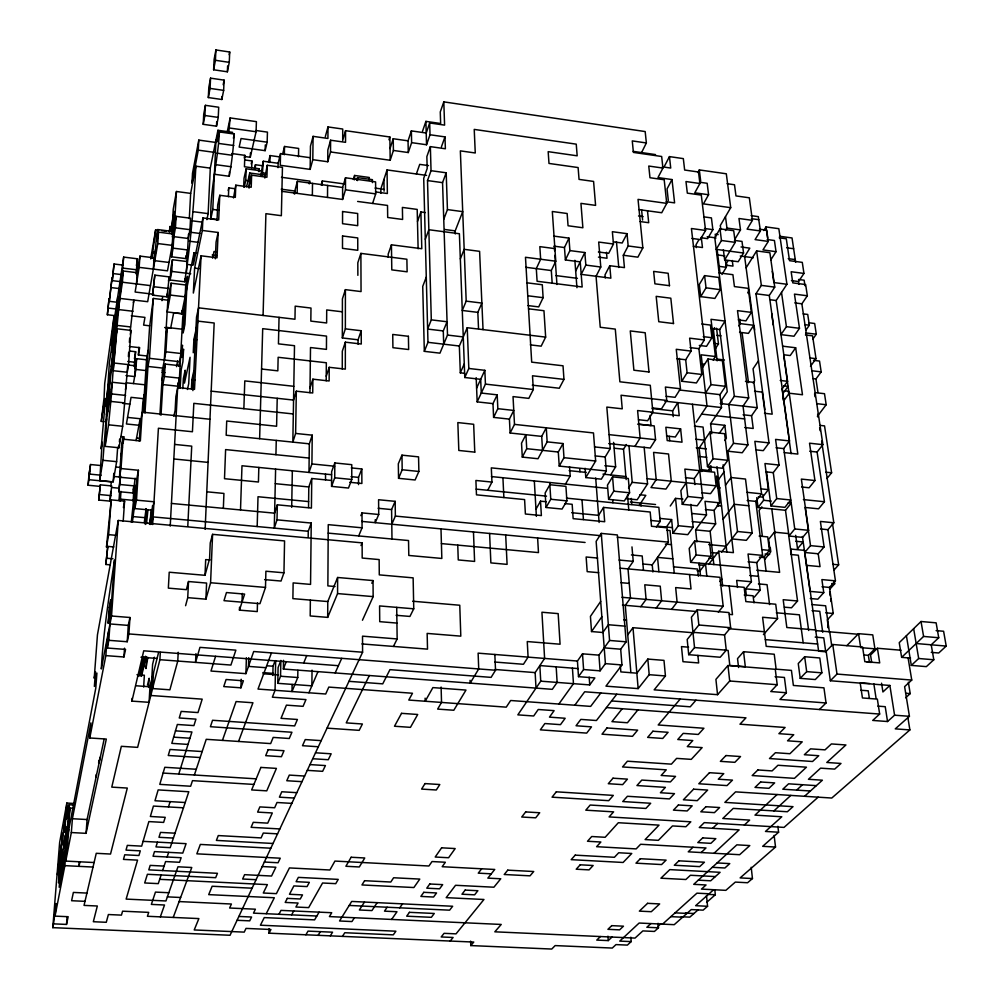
<?xml version="1.0" encoding="UTF-8"?>
<svg xmlns="http://www.w3.org/2000/svg" width="999" height="999" viewBox="0 0 999 999"><rect width="100%" height="100%" fill="white"/><g stroke="black" fill="none" stroke-linecap="round" stroke-linejoin="round"><path stroke-width="1.5" d="M361.213 330.731L358.067 339.797L342.332 337.962L345.367 328.871L361.213 330.731L361.276 344.018L345.354 342.17L345.329 369.118L329.208 367.307L326.248 376.248M345.367 328.871L345.404 289.648L361.051 291.571L360.889 253.384L406.88 259.24L407.13 271.815L391.795 269.88L391.433 244.817L421.79 248.726L420.891 211.975L425.362 212.575M281.905 191.333L342.595 199.45L345.492 189.81L345.504 177.785L375.587 181.893L375.699 193.881L372.602 203.459M327.759 161.751L330.532 151.96L390.197 160.265L389.86 136.988L345.554 130.682L345.542 142.32L330.594 140.222L327.834 150.05L327.759 161.751L312.799 159.69L310.152 169.38L280.269 165.297L280.544 153.596L310.314 157.717M342.27 369.056L342.307 351.211L345.354 342.17M342.332 337.962L342.407 298.901L345.404 289.648M342.595 199.45L342.62 187.475L345.504 177.785M331.568 486.388L334.74 477.784L334.802 462.949L351.76 464.672L351.773 479.483L348.476 488.049L331.568 486.388L331.643 471.628L334.802 462.949M310.364 600.099L310.19 615.946L327.684 617.382L337.575 593.581L337.637 577.484L373.027 580.569L373.151 596.615L362.45 620.242M327.684 617.382L327.784 601.56L337.637 577.484M329.208 367.307L329.133 380.981L312.874 379.17L310.002 388.087M330.532 151.96L330.594 140.222M325.512 479.895L325.549 474.1M326.211 380.794L326.336 362.762L278.147 357.292L277.834 370.841L261.576 369.031M327.51 197.427L327.585 185.439M345.554 130.682L342.707 140.534L342.719 129.033L327.997 126.935L327.922 138.449L313.087 136.364L310.464 146.129L310.152 169.38M322.277 185.352L322.315 180.956L344.368 183.941M275.612 469.118L274.275 528.121L277.01 519.842L311.238 523.051L310.552 584.403L293.144 582.904L292.882 598.626L327.784 601.56M331.556 480.469L311.75 478.509L311.413 508.066L277.335 504.82L274.613 513.174L171.453 503.434M312.237 435.164L309.328 443.831L308.978 472.452L311.913 463.936L312.237 435.164L295.617 433.441L292.832 442.12L294.505 345.704L278.446 343.856L279.046 317.345M312.874 379.17L312.712 392.982L296.328 391.183L293.556 400.075L211.189 391.146M312.038 670.167L311.875 685.838L277.772 683.328L278.097 667.594L280.869 660.414L280.544 676.236L277.772 683.328M308.179 537.287L308.254 531.268L311.238 523.051M308.541 507.504L308.803 486.95L311.75 478.509M309.952 392.669L310.502 347.552L326.436 349.375L326.523 336.114L262.7 328.671L259.628 438.698M312.362 195.404L312.512 183.404M312.799 159.69L313.087 136.364M292.12 684.452L292.008 691.545L297.764 677.509L297.864 670.341M291.696 507.367L292.332 470.791M297.165 193.381L297.365 181.356L342.62 187.475M298.501 156.718L298.639 148.439L284.528 146.478L282.555 154.37M295.617 433.441L296.328 391.183M264.61 579.632L281.031 581.043L283.953 572.802L284.565 540.921L212.587 534.353L210.252 542.907L209.578 558.791L205.007 575.312L169.218 572.227L168.356 588.136L186.376 589.66L188.511 581.53L206.593 583.066L205.906 599.175L187.737 597.652L185.589 605.694M556.181 666.845L557.13 682.417L552.297 689.335L283.366 669.03L283.529 660.351M294.755 193.993L294.805 191.009L281.231 189.186M275.674 660.726L275.05 690.309L272.365 697.19L305.956 699.6L303.072 706.33L286.426 705.144L281.019 718.343L297.415 719.48L294.655 725.911L212.55 720.279L210.414 726.71L291.933 732.255L289.248 738.498L273.189 737.412L270.654 743.593L206.231 739.31L194.368 774.999M275.936 454.695L276.261 440.409M277.223 398.301L276.586 426.248L226.711 421.016L226.174 435.239L309.328 443.831M272.839 675.474L273.039 666.233L275.175 660.589M284.34 154.758L284.528 146.478M277.01 519.842L277.335 504.82M630.844 937.187L631.181 941.607L627.372 945.104L615.983 944.604L612.275 948.063L555.144 945.591L551.748 949.05L470.766 945.578L473.763 942.069L268.993 933.191L269.093 928.633M278.034 167.645L278.147 163.274L280.544 153.596M257.492 602.909L257.255 611.588L239.448 610.127L244.618 594.093L226.461 592.557L224.001 600.674L259.952 603.671L265.497 587.424L265.896 571.228L283.953 572.802M257.18 526.535L258.017 496.728L308.616 501.585M258.828 467.445L258.429 482.017L224.5 478.696L225.612 449.587L309.153 458.066M263.074 315.459L265.909 213.686L281.356 215.697L282.442 167.37L267.257 165.297L264.822 178.022M267.257 165.297L266.933 177.248L251.623 175.175L248.726 187.662M269.88 162.537L270.067 155.569L280.02 156.943M248.714 657.679L248.464 666.395L265.946 667.707M262.287 175.624L263.274 161.239L278.147 163.274M265.147 150.662L267.158 142.183L241.034 138.536L239.173 147.078L265.147 150.662L265.309 144.93M267.158 142.183L267.445 132.118L255.894 130.494M240.921 687.824L243.394 680.794L226.099 679.507L223.751 686.575L240.921 687.824L241.196 679.258M259.016 171.616L259.103 168.744L244.443 166.746L244.842 155.332L231.643 153.521M215.584 656.306L210.976 671.041L245.916 673.651L246.391 657.779M260.864 175.162L263.274 161.239M239.448 610.127L239.548 607.23M244.505 156.493L250.262 157.28L256.081 131.743L256.406 121.641L230.145 117.932L227.148 132.343M255.307 168.981L255.444 164.76L262.6 165.734M242.02 602.172L242.295 593.418M249.263 187.924L249.762 173.002L264.91 175.05M250.262 157.28L250.399 152.997M251.698 167.807L251.923 160.939L244.88 159.977M240.509 509.952L241.983 465.759L331.556 474.7M243.868 408.691L244.792 380.906L293.793 386.301M251.623 175.175L251.224 187.238L235.789 185.177L233.516 197.939M243.719 186.963L244.031 178.259L246.179 168.794L261.001 170.804M244.231 187.175L245.766 180.432L246.179 168.794M214.41 174.276L229.246 176.274C231.805 162.3 233.354 148.202 234.303 134.028L219.393 131.943L217.42 141.683L217.932 130.282L232.68 132.355M223.351 508.329L223.926 493.444L206.781 491.795M235.789 185.177L235.327 197.352L219.78 195.292L217.707 205.007L217.033 220.342M228.821 132.38L230.145 117.932M228.409 196.678L228.771 187.887L234.703 188.686M229.246 176.274L229.42 171.953M227.372 71.803L229.27 62.35L229.708 52.01L215.909 49.95L214.111 59.465L213.611 69.78L227.372 71.803L227.622 65.922M205.906 599.175L210.589 582.742L212.587 534.353M221.828 99.488L223.651 90.372L224.113 80.132L210.564 78.147L208.816 87.325L208.316 97.552L221.828 99.488L221.965 96.578M215.322 258.828L216.071 242.058L218.144 232.48L202.335 230.457L202.947 217.944L218.694 219.98L219.78 195.292M205.132 529.345L214.173 323.014L197.877 321.116L193.906 339.46L193.244 352.747L195.217 343.706M218.144 232.48L217.033 257.792L201.086 255.806L193.344 293.057L194.618 268.107L202.335 230.457M205.007 575.312L205.682 559.602L210.102 559.989M216.496 126.186L218.244 117.395L218.706 107.243L205.407 105.332L203.721 114.186L203.209 124.326L216.496 126.186L216.696 121.853M216.808 219.505L210.839 218.731L212.787 209.453L215.984 139.935M210.839 218.731C209.94 189.335 217.994 161.051 219.393 131.943M195.941 653.646L195.554 662.399L199.962 647.364L235.864 650.149L230.906 665.059L159.902 659.702L137.625 747.364L121.341 746.315L111.776 787.125L127.298 788.061L110.527 854.045L96.254 853.308L84.041 905.394L97.328 906.006L93.332 921.727L106.269 922.289L108.391 914.535L121.441 915.121L122.59 911.188L148.714 912.374L147.415 916.283L198.876 918.581L194.218 929.957L244.218 932.117L246.029 928.408L270.941 929.495L268.993 933.191M206.893 219.643L208.142 213.636L210.302 168.132L217.932 130.282M213.611 69.78L215.422 60.29L215.909 49.95M192.882 390.597L196.528 317.12L198.526 307.829L294.967 319.23L295.192 306.156L310.989 308.054L310.826 321.104L326.623 322.977L326.71 309.94L342.382 311.813M187.787 526.236L191.721 446.153L174.675 444.418M201.086 255.806L194.518 389.335L177.785 387.525L175.886 396.491L175.112 410.464L173.863 416.308M208.316 97.552L210.065 88.412L210.564 78.147M187.737 597.652L188.511 581.53M203.209 124.326L204.895 115.509L205.407 105.332M178.209 652.285L177.772 661.051L169.892 689.809L152.572 688.561L153.471 672.827M191.433 388.773L191.883 379.682L193.868 370.754M182.817 388.611L183.341 378.621L185.152 370.192L184.478 383.092L190.06 357.292L188.699 383.753L187.437 389.498M187 261.538L172.44 259.74L170.829 268.369L170.142 280.007L184.665 281.768C190.734 243.531 193.831 204.92 195.866 166.184L210.302 168.132M198.801 140.097L192.507 173.277L191.97 183.204L198.277 150.15L198.801 140.097L216.134 142.495M197.053 253.122L194.018 252.735L193.381 264.91L202.947 217.944M170.217 526.148L177.897 383.117M178.821 366.221L182.492 345.179L181.83 357.517L183.579 349.163L182.917 361.65L181.169 369.942L180.182 388.087M185.739 284.977L183.154 332.954L184.902 324.5L187.475 276.348L185.739 284.977L171.066 283.204L170.367 295.067L167.158 311.95L181.693 313.661L181.855 310.714M178.908 387.837L182.742 317.195L184.453 308.766M184.665 281.768L184.815 278.858M170.529 231.643L174.188 211.488L171.516 256.818L185.914 258.604L186.076 255.744M186.363 273.214L188.474 234.203M189.31 218.581L190.659 193.381L195.866 166.184M173.801 236.651L188.237 238.474L189.96 229.67L190.572 218.232L176.099 216.371L172.328 236.863M159.902 659.702L160.302 652.384M158.554 652.559L149.975 686.775L149.076 702.322L131.93 701.123L132.118 698.289M143.644 687.025L144.356 675.237L136.975 674.687M145.23 660.626L145.479 656.281M159.927 414.685L162.712 368.082L147.977 366.458L144.967 413.111M166.97 296.853L169.231 276.885L154.82 275.137L152.585 295.142L166.97 296.853L167.145 293.956M146.653 656.818L145.954 668.581L147.852 657.379M161.014 415.197L162.837 384.59L164.448 376.486L165.172 364.086L180.107 365.746M164.298 359.99L167.857 300.175L171.066 283.204M171.778 234.191L173.264 209.128L176.448 191.508L190.659 193.381M162.3 370.904L165.896 351.798L167.333 327.485L182.093 329.195M170.142 280.007L171.753 271.428L172.44 259.74M171.516 256.818L173.127 248.152L176.448 191.508M148.626 687.449L149.163 678.246L147.477 685.052M153.346 269.106L154.083 257.829L139.947 256.094L139.161 267.37L167.482 270.829L175.437 227.822L176.099 216.371M139.71 675.274L139.885 672.439M140.797 675.986L141.408 665.996M150.1 524.512L150.999 509.627M142.083 673.813L143.119 656.63M151.398 523.751L152.485 505.744M143.644 667.257L144.243 657.167M169.83 231.818L170.155 226.311L169.143 231.93M152.635 524.537L158.416 428.246L192.432 431.755L193.831 403.346L293.319 413.961M144.306 522.315L146.104 508.616M145.317 524.45L146.291 508.728M146.516 523.738L147.977 509.577M147.977 366.458L149.463 358.341L153.322 298.451L167.857 300.175M152.585 295.142L154.82 275.137M171.94 231.368L157.742 229.57L157.018 240.834L158.516 232.168L172.864 233.978M119.955 298.414L147.677 301.698L157.792 243.556L158.516 232.168M133.117 501.148L134.103 486.401M120.404 474.987L118.769 491.658L133.254 493.031L135.127 478.171M133.029 514.223L133.404 508.691M133.679 504.557L133.953 500.424L121.129 499.213M94.093 862.537L65.759 861.088L71.329 832.542L86.064 833.341L106.319 739.06L89.785 737.974L105.844 655.619L123.938 656.98L124.525 648.176M132.38 522.252L135.714 496.69M152.223 510.214L134.828 508.591L136.788 478.883L138.436 470.267L121.016 468.556L119.493 477.197L136.788 478.883M139.273 441.071L140.597 421.054L142.245 412.15L209.965 419.255M108.829 640.322L127.223 641.745L128.284 625.399L129.97 617.494L111.526 616.008L101.299 668.968C103.309 632.342 109.066 596.203 114.523 560.014L108.829 640.322L107.33 648.026L125.562 649.425L123.938 656.98M134.828 508.591L136.488 500.137L138.436 470.267M152.298 257.792L152.66 252.285L155.732 252.66M143.069 412.849L146.628 358.416L148.077 350.412M127.223 641.745L128.896 633.928L129.97 617.494M158.654 230.319L155.619 229.932L152.497 254.146M144.118 411.251L149.613 326.735L153.322 298.451M147.228 356.006L138.399 355.02L138.923 347.277M131.306 522.202L133.779 498.401L136.551 484.003M133.254 493.031L133.654 486.863M123.189 521.303L124.588 501.123L111.201 499.875L106.456 547.202L108.654 534.652L111.201 499.875M134.178 366.458L135.627 351.723L129.92 351.074M133.441 383.554L135.889 369.455L136.626 358.691L146.766 359.827M105.844 655.619L107.005 639.435M98.639 763.174L98.851 760.289M106.681 418.868L105.145 446.378L119.006 447.764L122.677 426.273L127.76 365.097M107.33 648.026L108.491 631.755M119.493 477.197L121.628 445.354L123.152 436.6M99.663 760.289L99.863 757.392M128.371 356.531L128.684 352.272M129.383 342.37L129.683 338.137M130.182 331.131L133.841 300.062L133.404 302.697M118.769 491.658L120.579 476.76M121.016 468.556L123.102 439.185L140.359 440.934L142.845 402.247L144.268 394.493M117.045 328.796L113.274 370.716L127.26 372.252L128.534 364.635L130.956 330.394L117.045 328.796L106.831 395.417L105.981 406.393L112.662 363.037L113.524 351.81M118.993 500.599L119.655 491.396M111.526 616.008L118.269 520.479L362.125 542.857L362.187 558.054L379.145 559.577L379.283 574.875L413.136 577.859L413.748 608.803L409.927 616.433L396.079 615.284M120.292 501.311L120.991 491.383M136.051 273.851L137.487 258.803L123.676 257.093L112.063 334.428L111.251 345.067L113.461 330.407L111.801 352.048L122.415 282.23L123.252 271.016L137.25 272.715L136.463 283.916M104.058 421.665L101.261 421.378L104.296 401.411L103.459 412.075L105.544 398.451L101.111 448.876L102.16 442.195L99.725 480.569L113.174 481.868L113.799 473.314M113.174 481.868L116.633 461.65L117.67 447.265M119.006 447.764L119.218 444.855M119.418 441.958L119.63 439.048M96.041 777.334L96.241 774.487M79.308 861.912L78.983 866.358L79.957 861.812M89.785 737.974L90.909 722.851L72.403 818.73L71.329 832.542M110.04 501.123L111.701 485.939L100.35 484.852L98.714 500.062L110.04 501.123L110.752 491.471M86.064 833.341L87.075 819.542L104.071 739.472M110.34 564.86L105.819 564.472L107.792 546.403L113.836 546.94M105.819 564.472L107.792 546.403M107.792 411.725L110.39 377.834M111.239 366.695L115.21 329.62M114.897 326.248L117.695 296.915M105.145 446.378L108.566 424.825L111.526 393.918C114.248 348.164 119.68 302.709 123.676 257.093M116.371 321.965L117.208 310.939M119.78 281.543L112.275 280.644L114.036 263.998L123.064 265.11M396.703 607.367L397.152 638.948L362.525 636.163L362.587 652.235L230.057 935.264L52.785 927.659L53.521 923.863L66.508 924.425L67.108 916.645M98.714 500.062L100.35 484.852M107.068 399.375L109.341 362.949L123.252 271.016M99.725 480.569L102.934 460.302L108.154 392.282M113.162 327.098L113.973 316.508L104.708 383.429L104.096 397.577L101.261 421.378M65.01 820.004L64.023 832.442L67.545 806.23L66.546 818.843L69.156 804.757L73.739 805.019M74.201 803.483L66.833 803.059C65.372 827.097 59.603 850.561 57.492 874.5L59.815 862.137M65.21 848.263L66.396 826.972L64.523 844.342L63.674 848.813L64.685 836.076L62.837 853.221L58.816 874.525L62.575 833.291L61.588 845.566M107.355 314.76L109.066 298.614L107.355 314.76L114.673 315.609M66.084 843.693L69.156 804.757M66.508 924.425L68.169 916.707L55.032 916.12L64.873 865.646L65.922 852.309M66.97 839.073L69.93 808.079L73.039 808.253M109.291 301.323L112.013 278.072L109.291 301.323L116.683 302.197M65.759 861.088L66.821 847.689M67.857 834.39L69.93 808.079M68.769 829.645L67.72 843.019L59.178 887.274L62.213 849.337L60.602 857.916L58.604 882.891L61.401 853.658M112.275 280.644L114.036 263.998M99.326 486.313L88.099 485.239L88.861 475.711L90.522 464.523L101.836 465.634M52.785 927.659L59.64 842.544L66.833 803.059M89.685 470.142L88.923 479.707L111.463 481.868L110.764 486.001M53.521 923.863L56.044 903.546L55.032 916.12M88.099 485.239L90.522 464.523M58.254 870.429L59.241 858.241M59.028 866.308L60.015 854.07M107.305 403.421L109.528 389.048M106.443 414.635L108.666 400.349M105.582 425.924L112.4 382.28L126.436 383.791L125.424 389.772M136.401 265.584L137.487 258.803M136.813 275.437L139.947 256.094M139.161 267.37L135.14 292.033L153.696 294.255M130.32 334.265L130.956 330.394M150.687 258.891L155.619 229.932M134.428 358.753L135.627 351.723M151.723 257.754L152.66 252.285M151.761 258.441L152.248 255.569M157.742 229.57L156.269 238.162L154.808 260.689L169.031 262.45M134.902 368.643L136.626 358.691M153.596 260.614L155.544 249.388M121.578 447.977L123.102 439.185M120.904 455.631L121.329 453.159M121.978 449.438L122.415 446.94M123.064 443.181L124.163 436.85L121.066 436.526M138.399 355.02L139.685 347.677L129.296 346.503M118.269 520.479L97.452 634.827L94.231 678.271L95.467 671.64L94.368 686.45L96.903 673.064L95.779 688.161L60.19 874.537M123.401 507.567L124.588 501.123M136.089 440.634L140.135 418.731L127.547 417.42M145.105 391.87L143.844 398.701L131.044 397.34L126.411 423.976L138.923 425.262M161.963 300.674L162.7 296.678M168.444 281.094L169.231 276.885M133.254 489.81L133.729 487.325M165.734 335.789L167.333 327.485M161.988 380.282L165.172 364.086M185.914 258.604L187.625 249.962L173.127 248.152M223.202 84.703L224.113 80.132M229.171 54.72L229.708 52.01M181.693 313.661L194.018 252.735M176.498 366.645L177.697 360.889M149.301 523.976L154.008 501.785L136.488 500.137M233.404 138.187L234.303 134.028M151.611 523.863L153.097 516.908L308.254 531.268M212.575 258.154L214.023 251.498L216.845 251.848M228.184 190.559L228.771 187.887M192.195 388.886L193.194 384.453M244.243 158.017L244.842 155.332M251.236 163.948L251.923 160.939M246.603 186.738L249.762 173.002M254.52 168.694L255.444 164.76M131.93 701.123L143.731 650.811L338.411 665.696M138.986 676.248L142.944 659.465M258.479 171.416L259.103 168.744M141.458 676.398L146.191 656.58M268.481 162.138L270.067 155.569M154.358 657.23L152.597 664.347L150.812 695.491L202.185 699.15L197.989 712.574L181.181 711.4L179.246 717.981L195.941 719.13L193.918 725.599L177.347 724.475L171.816 743.356L188.024 744.417M294.093 193.719L297.365 181.356M309.253 183.878L310.002 181.156L281.493 177.298M325.299 136.713L327.997 126.935M321.178 184.99L322.315 180.956M353.346 179.52L354.583 175.462L369.28 177.472L369.305 180.407M356.705 180.357L357.542 177.622L372.402 179.658L372.427 182.617M157.467 842.132L155.969 846.902L170.217 847.651L188.799 791.745L158.154 789.909L154.982 800.748L185.215 802.522M168.469 806.942L170.13 801.648M178.759 774.038L191.92 731.967L175.474 730.856M388.973 139.773L389.86 136.988M390.035 148.576L393.219 138.736L408.042 140.834L411.363 130.894L426.223 133.017L429.682 122.964L444.592 125.125L443.806 101.873L645.179 131.556L646.365 142.957L641.57 152.572M426.573 175.387L387.05 169.93L380.856 188.886L380.906 193.257M390.197 160.265L393.406 150.462L393.219 138.736M360.889 253.384L357.817 262.762L357.867 275.337M161.139 874.974L158.267 883.628L144.68 882.966L147.402 874.287L215.659 877.684L217.445 873.313L148.789 869.867L150.187 865.384L164.098 866.096M162.612 870.554L165.597 861.563L179.545 862.287L181.144 857.716L153.047 856.255L154.495 851.61L182.78 853.096L186.089 843.668L143.069 841.358M167.12 856.992L168.656 852.347M393.406 150.462L408.279 152.547L411.625 142.645L411.363 130.894M422.502 131.319L425.899 121.379L440.646 123.501L440.272 111.963L443.806 101.873M391.433 244.817L388.174 254.171L388.211 257.28M416.371 173.976L419.717 164.373L428.521 165.597M411.625 142.645L426.536 144.755L430.02 134.753L429.682 122.964M430.02 134.753L444.98 136.888L445.379 148.764L430.357 146.628L426.86 156.606L427.185 168.531L423.713 178.322L427.972 342.332L424.325 351.348L439.947 353.159L447.502 335.065L442.557 182.642L446.191 172.79L431.044 170.692L427.51 180.569L431.306 319.867L427.634 329.071L443.281 330.931L447.065 321.753L431.306 319.867M160.34 916.857L164.51 905.007L151.361 904.395L155.457 892.095L168.831 892.731M222.427 740.396L236.089 701.56L252.934 702.759L238.561 741.458M245.916 673.651L253.696 651.523L495.529 670.242L494.842 654.482M441.408 146.865L444.98 136.888M417.482 221.416L420.891 211.975M173.227 917.432L191.771 867.494L177.959 866.795L165.934 900.961L126.136 899.1L137.562 860.127L123.476 859.402L124.75 854.782L138.923 855.519L140.285 850.861L126.024 850.112L127.323 845.379L141.671 846.141L148.863 821.59L163.624 822.414L165.222 817.332L150.362 816.483L153.421 806.068L183.466 807.804M271.453 652.896L258.017 689.073L325.711 694.005L328.808 687.087L412.487 693.256L408.778 700.049L506.256 707.155L510.651 700.499L590.659 706.393L600.774 692.994M425.299 239.298L428.858 229.733L459.39 233.741L464.785 377.51L480.681 379.308L481.268 393.057L497.19 394.842L497.839 408.678L493.606 417.395L509.415 419.118L513.761 410.439L497.839 408.678M443.743 219.305L447.44 209.59L446.191 172.79M426.286 277.11L422.727 286.401L424.325 351.348M283.366 669.03L286.226 661.713M358.541 484.615L358.516 477.385L361.813 468.968L351.261 467.894M455.307 233.966L455.194 230.869L462.712 211.638L447.44 209.59M460.339 258.878L464.185 249.338L479.595 251.336L483.041 329.608M360.876 515.634L362 512.899L378.721 514.485L378.584 499.737L395.154 501.348L395.367 516.083L391.795 524.225M303.696 663.036L306.73 655.631M358.703 535.939L362.063 527.809L362 512.899M361.001 545.541L362.125 542.857M466.196 301.136L462.262 310.464L477.834 312.362L481.868 303.072L466.196 301.136L460.352 150.874L475.262 152.984L474.225 129.408L576.248 144.156L577.172 155.807L548.176 151.661L548.988 163.436L578.109 167.557L579.045 179.395L593.581 181.431L595.591 205.382L580.943 203.371L582.879 227.76L568.056 225.762L567.145 213.511L552.322 211.501L555.769 261.201L551.323 270.542L552.172 283.179M401.96 455.157L398.314 463.786L398.551 478.321L415.097 479.982L418.881 471.466L418.556 456.868L401.96 455.157L402.197 469.767L398.551 478.321M378.721 514.485L375.262 522.664L375.237 519.73M308.891 692.769L317.969 671.64M464.61 373.314L460.314 372.827L459.353 346.016L467.232 327.722L545.654 337.113L543.956 310.714L528.533 308.803M391.983 539.023L391.596 509.577L395.154 501.348M460.314 372.827L464.273 363.861M371.828 583.266L373.027 580.569M464.785 377.51L468.818 368.469L467.232 327.722M335.164 672.939L341.72 658.341M476.598 388.186L484.827 370.317L468.818 368.469M497.19 394.842L492.969 403.621L477.172 401.873L485.439 384.116L484.827 370.317M554.895 248.614L539.835 246.641L540.646 259.24L536.301 268.619L537.1 281.268L582.167 286.975L580.232 261.875L565.384 259.952L564.472 247.54L568.968 238.124L554.033 236.139M526.985 282.817L542.295 284.752L543.119 297.677L538.698 306.905L528.009 305.582M565.384 259.952L569.905 250.587L568.968 238.124M369.343 675.524L346.241 722.876L362.4 724L359.178 730.344L327.048 728.146M575.674 271.079L584.84 252.535L569.905 250.587M545.654 337.113L541.158 346.166L530.344 344.88M393.431 646.428L397.152 638.948M584.84 252.535L585.839 265.085L581.193 274.375L610.851 278.172L609.765 265.709L624.437 267.607L623.301 255.257L628.171 245.966L627.022 233.679L612.362 231.706L613.461 244.018L608.678 253.334L598.401 251.985M266.233 913.71L274.325 897.751L208.704 894.629L212.138 886.25L252.085 888.198M522.29 457.092L526.723 448.688L525.936 434.702L521.528 443.169L522.29 457.092L537.999 458.728L547.152 441.858L546.278 427.834L541.695 436.388L510.127 433.004L514.497 424.388L513.036 396.603L528.821 398.376L533.316 389.523L532.504 375.774L563.96 379.383L563.024 365.796L531.693 362.15L525.474 257.28L555.769 261.201M613.461 244.018L598.688 242.058L600.786 267.02L596.053 276.273L600.249 327.272L615.284 329.108L619.88 381.793L650.287 385.289L652.896 412.25L647.639 420.729L638.523 419.717M487.737 490.284L491.945 482.08L491.308 467.869L570.204 475.974L569.555 466.645M609.765 265.709L605.019 274.85L605.282 277.959M627.022 233.679L622.177 243.007L613.436 241.845M646.365 142.957L632.267 140.909L633.403 152.41L661.663 156.493L662.924 168.069L657.979 177.572L672.002 179.558L674.6 202.884L666.121 201.711M664.547 166.021L669.455 156.606L683.328 158.616L684.652 170.03L698.513 172.015L699.912 183.516L694.78 192.807L708.578 194.743L707.167 183.292L699.525 182.205M278.946 914.297L280.994 910.389L331.73 912.724L329.395 916.595L501.223 924.45L494.83 931.817L635.027 938.086L642.856 930.918L654.432 931.443L658.478 927.809L658.091 923.301M563.96 379.383L559.278 388.236L532.305 385.177M672.002 179.558L667.045 188.911L668.306 200.487M662.924 168.069L648.763 166.046L649.974 177.735L664.185 179.745L666.745 203.371L638.036 199.388L642.844 247.914L637.874 257.168L623.301 255.257M666.745 203.371L661.725 212.737L638.91 209.603M291.621 914.872L293.743 910.976M697.901 172.527L699.325 169.917L726.31 173.789L730.719 207.68L720.316 225.474L720.853 229.745M699.912 183.516L685.976 181.543L687.324 193.144L701.298 195.105L705.569 230.444L691.42 228.521L704.332 339.947L689.635 338.162L691.071 351.086L676.261 349.3L680.456 388.773L665.396 387.038L666.758 400.437L621.053 395.242L622.24 408.816L606.818 407.093L610.239 448.588L605.194 456.968L606.331 470.966L559.228 466.083L558.304 452.023L563.024 443.556L547.152 441.858M708.578 194.743L703.433 203.871L730.719 207.68M559.228 466.083L563.985 457.692L563.024 443.556M535.963 509.215L540.521 501.173L546.291 501.735M549.85 484.715L545.142 493.007L546.028 507.48L562.062 509.053L566.895 500.874L565.921 486.351L549.85 484.715L550.761 499.263L546.028 507.48M698.925 239.673L696.028 244.718L696.365 247.615M705.569 230.444L700.311 239.56L691.882 238.424M703.708 216.845L711.425 217.907L712.861 229.633L707.642 238.636L701.473 237.812M565.484 484.09L570.204 475.974M305.881 934.789L308.029 931.118L332.567 932.192L330.294 935.851M319.106 912.137L314.598 919.867L264.26 917.594L260.402 925.211L395.904 931.205L393.281 934.852L344.78 932.729L342.445 936.375M721.553 552.247L737.499 531.505L727.934 451.211L733.503 443.319L728.795 404.47L734.34 396.303L714.784 237.75L719.992 228.833L733.703 230.707L735.227 242.357L724.65 259.915L738.211 261.713L743.543 253.022L742.007 241.421L734.452 240.397M725.461 230.582L726.947 228.072L725.486 216.633M719.992 228.833L721.453 240.497L716.208 249.363L743.543 253.022M704.595 275.612L699.325 284.478L700.736 296.641L714.872 298.439L720.254 289.66L718.756 277.46L704.595 275.612L706.031 287.824L700.736 296.641M606.331 470.966L601.336 479.158L585.801 477.572L595.654 461.014L593.481 432.942L514.497 424.388M735.214 238.686L740.484 229.92L738.973 218.494L752.409 220.354L749.325 197.802L735.976 195.916L734.502 184.765L727.097 183.704M318.107 935.326L320.317 931.655M727.921 260.814L726.473 263.199L726.835 265.996M752.409 220.354L747.09 229.146L760.414 230.956L758.316 216.633L751.111 215.634M721.927 274.5L726.298 267.295L725.224 258.753M626.148 479.582L623.526 449.188L626.398 444.505M760.414 230.956L755.082 239.61L768.281 241.408L766.695 230.182L759.39 229.183M610.639 474.937L615.634 466.833L613.598 442.382M763.785 230.519L766.008 226.923L778.833 228.684L786.925 284.265L776.173 300.512L787.574 381.318L782.08 388.986L788.536 435.414M612.574 476.86L607.467 485.102L608.616 499.363L624.325 500.936L629.57 492.794L628.321 478.484L612.574 476.86L613.748 491.183L608.616 499.363M704.332 339.947L698.9 348.663L701.835 374.463L696.403 382.954L681.768 381.256L687.1 372.739L685.689 359.765L691.071 351.086M495.529 670.242L491.096 677.372L389.947 669.642L382.742 683.853L348.963 681.33M634.914 446.378L640.122 437.999L637.599 410.539L652.896 412.25M746.116 267.819L756.63 250.924L769.879 252.71L774.737 287.125L769.28 295.479L789.51 440.934L783.728 448.601L776.036 447.764M666.758 400.437L661.438 408.953L652.397 407.929M768.281 241.408L762.949 249.925L776.023 251.673L774.425 240.509L767.182 239.523M712.449 331.056L714.585 327.635M652.896 571.99L652.235 564.86L668.393 542.132L666.995 527.784L651.51 526.273L650.187 512.025L603.558 507.417L598.576 515.347L571.653 512.712M701.785 324.001L710.451 325.075L711.937 337.699L706.518 346.316L699.312 345.442M680.456 388.773L675.074 397.315L666.096 396.291M722.302 404.071L721.802 399.837L727.247 391.733L719.705 329.545L725.062 321.066L711.013 319.318L715.434 356.518L713.136 360.102M673.239 416.62L672.639 410.839L677.859 402.609L679.233 415.696L651.236 412.562M747.639 292.894L749.138 290.547M638.861 424.2L654.22 425.899L655.556 439.672L650.237 448.027L608.716 443.568M770.691 260.065L776.023 251.673M702.609 367.432L707.991 358.991L722.402 360.701L725.499 386.326L719.967 394.642L721.503 407.555L710.576 423.738L711.738 433.778M715.159 349.088L718.456 343.931L716.57 328.246M628.546 488.061L632.217 482.33L628.958 445.542M354.395 917.744L351.948 921.553L339.535 920.991L351.698 901.435L452.647 906.255L449.6 910.176L349.213 905.444M364.46 902.047L359.365 909.989L371.94 910.576L377.172 902.659M775.099 676.71L784.415 677.459L786.375 692.744L770.766 691.533L777.21 684.715L775.274 669.305L727.971 665.509L729.707 680.993L717.557 694.68L654.17 689.834L665.434 675.961L663.985 660.376L647.827 659.078L649.2 674.687L638.161 688.611L605.943 686.151L621.952 664.947L620.691 649.2L626.161 641.82L617.357 534.952L601.261 533.404L596.141 541.383L605.406 663.636L600.099 670.841L583.591 669.542L578.496 676.66L594.88 677.934L589.735 684.914L540.721 681.168L517.832 714.859L533.678 715.996L538.224 709.49L554.12 710.639L549.462 717.132L565.172 718.269L560.476 724.65L544.867 723.538L540.347 729.844L586.688 733.104L591.52 726.86L576.036 725.761L580.831 719.392L596.428 720.516L616.795 694.205M764.485 413.286L772.19 414.16L755.968 293.768L761.35 285.389L756.63 250.924M738.86 325.936L740.359 323.626L739.797 319.243M719.118 272.889L732.904 274.688L734.427 286.576L748.226 288.361L751.398 312.387L745.916 320.866L738.236 319.905M680.619 428.883L682.017 442.17L667.195 440.571L665.846 427.247L680.619 428.883L675.336 436.988L666.533 436.026M705.531 392.982L710.976 384.64L707.991 358.991M644.143 447.165L647.564 483.903L637.175 499.762L626.573 498.701M639.085 505.569L645.829 495.354L639.86 494.755M696.266 422.14L707.005 405.919L701.161 354.807L715.434 356.518M536.001 688.111L535.152 672.602L544.605 658.428L541.933 612.237L558.166 613.623L560.077 644.218L527.26 641.558L528.084 657.117L523.439 664.285L494.942 662.05M798.95 284.303L798.538 281.531L803.958 273.426L802.284 262.375L789.522 260.677L786.3 238.786L779.232 237.824M387.15 907.229L384.49 911.15L396.99 911.737L391.608 919.442M694.355 426.111L703.059 427.072L707.504 466.683L722.14 468.219L727.771 460.314L724.612 433.716L710.002 432.105L699.138 448.101L701.723 471.553M758.453 360.839L753.059 368.781L754.62 380.769L753.084 382.992M821.64 441.133L833.815 522.777L820.391 521.441L824.088 546.952L818.206 553.771L804.707 552.484L810.514 545.641L805.132 507.455L818.556 508.828L824.425 501.748L817.107 452.048L822.901 444.667L801.86 303.808L807.342 295.779L805.644 284.565L792.794 282.879L791.158 271.74L803.958 273.426M781.518 292.445L786.413 326.673L780.981 334.628L793.993 336.238L799.487 328.309L794.455 294.118L807.342 295.779M600.686 601.398L590.434 616.371L591.52 631.555L603.234 632.529M719.405 433.216L724.837 425.324L710.576 423.738M670.267 506.006L675.524 498.364L682.916 499.1M686.288 482.742L680.868 490.609L682.28 504.295L697.202 505.794L702.747 498.026L692.457 404.27M656.405 526.898L660.202 521.391L658.853 507.355L566.433 498.126M631.98 546.903L633.229 561.351L628.021 568.906L630.481 598.039L625.287 605.332L630.856 672.464M751.398 312.387L737.499 310.639L748.676 397.939L743.031 406.094L747.914 444.892L742.245 452.759L727.934 451.211M694.917 484.59L694.268 478.571L699.75 470.666M591.52 631.555L601.848 616.745M724.812 440.447L726.373 438.211L724.837 425.324M707.504 466.683L713.049 458.741L710.002 432.105M399.725 907.829L402.485 903.858M666.395 527.035L671.615 519.567L659.79 518.394M682.28 504.295L687.737 496.503L684.852 469.105L714.585 472.227L716.146 485.826L710.539 493.643L701.648 492.732M805.868 330.219L809.352 325.237L807.729 314.448L803.146 313.873M708.728 470.129L711.313 466.446M782.617 346.166L795.666 347.764L790.197 355.544L784.427 354.845M578.496 676.66L577.434 661.038L582.504 653.833L598.938 655.144L609.565 640.459L601.261 533.404M744.705 427.522L753.209 428.471L751.573 415.709L757.217 407.704L753.92 382.392L745.479 381.406M690.771 504.383L693.181 527.185L687.762 534.665L672.976 533.241L678.296 525.724L675.524 498.364M603.021 632.23L608.341 624.737L624.862 626.123M812.799 339.136L816.295 334.228L814.66 323.489L808.591 322.727M716.708 482.167L723.963 472.04M558.841 704.045L573.463 683.666L572.439 668.131M782.667 393.881L788.061 386.376L783.728 385.864M783.728 400.836L789.247 393.219L802.484 394.755L795.666 347.764M810.476 366.321L816.021 358.678L812.562 335.839L805.456 334.965M725.499 485.202L731.068 477.534L745.504 479.045L752.16 532.942L746.365 540.334L731.805 538.923M696.89 541.945L695.616 529.882L706.505 514.922L705.007 501.336L719.655 502.822L716.583 476.024M640.784 606.68L646.091 599.412L644.78 584.802L660.252 586.188L661.625 600.774L656.218 608.016M713.835 564.635L710.139 531.293L715.634 523.888L714.11 510.389L719.655 502.822M697.027 570.666L699.987 570.941L711.076 556.381L709.54 542.445L694.655 541.021L689.198 548.439L690.634 562.325L749.712 567.832M574.787 705.232L584.677 691.783L879.657 714.06L877.359 699.113L862.437 697.951L860.214 683.116M817.981 392.545L815.946 378.971L821.178 371.878L819.53 361.076L813.498 360.339M754.545 391.221L762.287 392.12L769.005 442.882L763.286 450.649L756.243 449.887M627.734 634.827L632.991 627.697L694.005 632.829M690.634 562.325L696.128 554.969L694.655 541.021M723.064 519.28L734.253 504.295L748.8 505.769M776.71 498.563L790.758 500.012L784.914 507.355L770.953 505.931L776.71 498.563L773.276 472.627L779.045 465.047L775.586 439.398L789.51 440.934M817.357 416.321L826.185 404.745L824.5 393.706L815.371 392.644M671.59 609.353L677.097 602.135L675.661 587.574L691.021 588.948L689.535 574.537M754.345 597.127L760.177 590.159L756.767 562.612L762.599 555.407L755.793 501.386L761.575 493.831L754.857 441.333L769.005 442.882M708.578 564.485L718.731 551.248L733.403 552.634L723.114 464.797M779.045 465.047L764.959 463.536L768.368 489.635L762.612 497.127L758.366 496.69M788.161 502.797L791.22 503.109L785.489 510.289L758.041 507.517L763.611 500.287L762.886 494.605M481.655 868.78L478.271 873.151L491.271 873.825M761.837 506.88L759.103 510.414L762.312 535.751M647.827 659.078L636.85 673.176L620.854 671.915L620.354 665.796M697.252 609.802L691.42 617.195L694.53 647.564L688.711 654.682L720.217 657.242L726.261 650.174L724.562 634.964L730.644 627.709L728.92 612.562L697.252 609.802L698.85 624.999L687.187 639.51L688.711 654.682M719.979 581.43L721.865 579.058M622.215 708.728L611.962 721.64L627.434 722.752L637.899 709.877M822.901 444.667L809.527 443.194L814.947 480.531L809.115 487.774L801.623 486.988M784.39 607.167L791.52 607.792L797.539 600.986L788.448 533.566L774.375 532.18L768.631 539.335L770.329 552.559L764.622 559.54M450.199 941.046L453.096 937.474L441.208 936.95L444.08 933.341L456.031 933.865L483.941 899.487L446.203 897.651L455.544 885.289L493.906 887.212L500.749 878.783L487.862 878.121L494.73 869.467L442.17 866.707L445.354 862.249L432.03 861.55L428.921 866.008L334.94 861.076L329.907 870.004L289.435 867.931L276.398 893.643L263.286 893.019L267.382 884.627L159.69 879.332M718.331 612.137L723.176 606.181L719.929 577.322L620.254 568.194M826.922 478.558L831.605 472.789L824.537 425.899L820.316 425.424M759.128 536.063L767.719 536.9L769.442 550.374L763.636 557.517L759.352 557.105M746.415 595.829L745.579 588.848L751.41 581.755L748.039 554.02L762.599 555.407M814.947 480.531L801.36 479.095L808.591 530.319L802.709 537.375L788.96 536.026L794.754 528.958L783.74 448.489M797.552 548.638L803.146 541.97L795.791 541.258M680.269 699L658.204 724.974L703.908 728.259L698.301 734.452L683.216 733.378L677.784 739.51L692.757 740.559L687.312 746.59L702.135 747.614L691.271 759.365L676.623 758.378L671.403 764.148L627.422 761.201L622.552 766.945L666.246 769.842L661.151 775.449L675.524 776.398L670.416 781.917L641.808 780.069L636.95 785.539L665.384 787.362L660.414 792.744L674.462 793.631L669.48 798.913L627.422 796.278L622.752 801.548L650.674 803.271L645.891 808.441L590.184 805.032L585.814 810.177L613.598 811.862L609.103 816.92L690.809 821.815L685.901 826.722L672.489 825.936L658.366 840.334L645.117 839.572L659.015 825.137L618.331 822.726L605.144 837.287L591.72 836.513L587.512 841.258L600.849 842.02L596.615 846.69L636.151 848.9L640.609 844.267L705.981 847.976L701.161 852.547M828.333 627.16L827.297 619.867L833.253 613.486L829.47 587.424L835.439 580.831L827.921 529.695L833.815 522.777M695.978 700.187L690.234 706.805L611.588 700.936M727.971 665.509L715.908 679.37L717.557 694.68M819.405 709.515L826.048 702.971L823.95 687.836L793.381 685.451L791.433 670.404L776.123 669.168L774.237 654.233L743.568 651.71L737.537 658.603L738.573 667.544M763.436 634.627L777.559 618.556L775.724 604.233L745.853 601.585L744.155 587.325L720.192 585.152M833.828 570.242L838.636 564.847L832.454 523.251M835.439 580.831L821.89 579.582L823.763 592.632L817.844 599.188L810.301 598.513M829.907 589.085L834.689 583.803L834.277 581.031M804.67 656.73L798.251 663.536L800.211 678.346L815.296 679.545L821.865 672.839L819.792 657.979L804.67 656.73L806.68 671.628L800.211 678.346M786.375 692.744L779.932 699.45L826.048 702.971M777.559 618.556L762.587 617.257L766.196 646.341L826.173 651.336L832.754 644.492L862.587 647.002L864.822 661.675L879.707 662.899L877.422 648.251L901.023 650.237M846.827 645.666L858.566 633.666L872.751 634.877L874.924 648.826L868.356 655.332L864.11 654.969M826.173 651.336L830.331 680.744L836.987 674.063L911.75 680.069L908.116 658.041M877.422 648.251L870.554 655.019L871.677 662.312M906.405 635.714L911.313 665.396L926.348 666.633L933.803 659.765L931.218 644.805L938.735 637.749L936.125 622.839L921.028 621.503L899.237 642.657L901.647 657.354L910.564 658.091M600.436 936.538L596.765 940.096L608.266 940.596L612 937.062M692.994 847.239L688.249 851.822L739.647 854.707L749.787 845.579L736.862 844.829L693.731 884.34L706.043 884.977L701.46 889.098L725.848 890.346L735.314 882.092L747.577 882.741L752.459 878.558L751.198 867.269M712.612 828.308L717.669 823.426M901.647 657.354L923.588 636.438L938.735 637.749M879.657 714.06L872.714 720.429L887.537 721.528L894.58 715.197L889.872 685.464L882.929 691.957L881.555 683.204M911.313 665.396L918.68 658.503L933.803 659.765M714.035 853.271L739.135 829.882L699.288 827.522L704.27 822.627L784.028 827.397L818.169 797.165M744.355 825.024L749.637 820.104L722.801 818.481L733.254 808.391L787.362 811.75L793.006 806.655L724.862 802.384L735.576 791.87L831.767 798.039L909.889 729.932L907.741 716.683M777.097 794.53L754.982 815.122L781.78 816.77L765.484 831.443L778.596 832.217L777.871 826.273M936.125 630.619L943.605 631.268L946.215 646.078L938.723 652.996L931.268 652.372M911.75 680.069L904.607 686.638L909.44 716.308L895.279 728.858L909.889 729.932M650.873 923.588L646.84 927.272L658.478 927.809M773.9 810.913L790.833 795.404M796.628 790.109L802.497 784.727M905.631 697.789L910.214 693.618L908.341 682.217M657.916 926.373L660.913 923.675M662.562 924.125L696.94 893.168L709.09 893.78M804.52 796.29L822.389 780.207L808.453 779.282L820.591 768.156L834.702 769.105L840.983 763.448L826.797 762.474L845.916 744.967L831.405 743.93L825.037 749.862L810.564 748.85L804.357 754.72L818.755 755.719L812.549 761.5L769.492 758.541L775.424 752.709L789.922 753.721L802.222 741.857L787.549 740.808L793.73 734.727L778.908 733.666L785.089 727.472L739.972 724.188L745.953 717.844L606.468 707.567M713.673 889.722L695.641 905.693L707.567 906.28L706.493 895.516M778.596 832.217L762.674 846.315L775.524 847.052L774.125 835.364M698.126 909.839L689.809 917.144L681.368 916.732M706.63 902.384L715.321 894.754L714.872 890.271M707.567 906.28L703.121 910.151L691.258 909.577L674.225 924.674L639.135 923.039L619.742 941.108L631.181 941.607M775.524 847.052L740.134 877.896L752.459 878.558M238.861 916.445L251.586 917.02L249.713 920.853L237.063 920.291M86.938 893.081L73.377 892.432L71.603 900.723L85.002 901.335M167.37 896.865L180.632 897.489M179.108 901.573L231.418 904.02L229.633 908.016L255.394 909.202L253.484 913.136L316.845 916.021M685.464 913.098L693.943 913.511M675.087 912.849L686.925 913.411M670.866 916.645L682.642 917.207M64.873 865.646L93.032 867.057M256.069 879.694L242.645 879.02L244.593 874.674L271.566 876.036L275.861 867.232L262.238 866.533M264.335 862.037L278.047 862.749L280.257 858.203L196.84 853.833L200.337 844.43L270.816 848.213M708.066 894.38L715.321 894.754M715.359 876.585L690.421 875.261L685.876 879.507L660.913 878.196L669.805 869.617L720.104 872.314L710.676 880.806L698.289 880.156M277.547 833.84L263.286 833.054L261.101 837.911L218.282 835.564L216.396 840.409L273.027 843.481M175.025 833.191L160.502 832.404L158.978 837.299L173.401 838.074M717.107 862.924L729.757 863.611L724.899 867.994L712.324 867.307M279.845 828.933L251.099 827.322L253.247 822.314L267.732 823.139L272.302 812.961L257.63 812.112L259.865 806.905L274.638 807.766L276.998 802.497L291.808 803.383M72.403 818.73L87.075 819.542M296.828 792.669L281.818 791.757L279.395 797.165L294.305 798.064M163.099 773.064L256.206 778.833M301.973 781.668L286.775 780.731L289.31 775.087L304.608 776.048M253.908 784.427L192.482 780.656L190.634 786.238L159.79 784.365L164.798 767.294L196.279 769.267M307.28 770.354L322.627 771.328L325.424 765.571L309.977 764.585M315.509 752.784L331.168 753.808L328.271 759.727L312.724 758.728M816.358 785.639L788.598 783.815L782.804 789.21L810.401 790.996M202.16 751.548L170.017 749.462L168.257 755.494L200.175 757.542M321.191 740.634L305.257 739.572L302.497 745.704L318.331 746.753M173.626 737.15L189.96 738.236M136.014 685.764L149.975 686.775M140.959 657.23L157.08 658.441M894.58 715.197L909.44 716.308M262.862 672.602L273.426 673.401M263.062 673.751L278.446 674.899M280.544 676.236L297.764 677.509M877.834 706.118L885.226 706.68L887.537 721.528M266.958 665.771L273.039 666.233M905.918 693.281L910.214 693.618M860.838 690.234L868.218 690.809L869.342 698.176M578.334 668.593L539.847 665.571L540.721 681.168M128.896 633.928L362.587 652.235M649.2 674.687L665.434 675.961M729.707 680.993L777.21 684.715M495.054 669.492L535.152 672.602M806.68 671.628L821.865 672.839M860.751 682.804L869.48 683.503M830.331 680.744L889.872 685.464M109.99 623.95L128.284 625.399M361.925 643.93L427.522 649.138L427.147 633.416L460.801 636.151L459.765 605.244L412.699 601.236M577.434 661.038L478.121 653.159L478.721 668.943L470.167 683.141L470.067 680.294M605.406 663.636L621.952 664.947M396.928 623.076L379.732 621.665L379.583 605.931L413.748 608.803M609.565 640.459L626.161 641.82M694.53 647.564L726.261 650.174M688.586 647.19L681.493 646.603L682.979 661.688L698.651 662.949L697.876 655.419M725.037 650.187L728.134 650.436L729.819 665.446L745.316 666.695L743.568 651.71M867.107 662.075L871.39 662.424M604.208 647.864L620.691 649.2M765.321 639.622L817.632 644.018M860.676 647.627L874.924 648.826M820.004 651.311L825.723 651.785L823.763 637.849L815.196 637.112M815.659 630.619L857.716 634.228M210.589 582.742L265.497 587.424M337.575 593.581L373.151 596.615M698.85 624.999L730.644 627.709M916.158 643.518L946.215 646.078M623.663 619.767L626.498 620.017M728.084 628.658L764.385 631.743M692.969 632.305L724.562 634.964M106.93 558.254L112.987 558.778M622.452 605.082L696.066 611.475M729.47 614.385L732.492 614.647L729.208 585.976M335.065 586.513L327.872 585.889L328.246 524.65L362.063 527.809M815.684 629.982L786.825 627.509L783.191 599.712L797.539 600.986M811.937 604.57L825.636 605.794L829.445 632.417M812.062 610.639L819.779 611.313L822.739 632.305M825.711 612.812L833.253 613.486M621.94 597.29L723.176 606.181M776.323 612.787L799.4 614.81L803.171 642.794M823.763 592.632L810.114 591.396L804.894 554.507M598.701 572.677L587.187 571.64L586.138 556.992L597.602 558.054M745.579 588.848L760.177 590.159M108.654 534.652L116.171 535.327M620.741 582.642L629.245 583.404M744.23 595.004L753.109 595.791L753.97 602.872M133.479 516.62L145.317 517.719M643.094 564.01L652.235 564.86M673.476 566.82L697.614 569.055L698.363 576.148M749.737 575.524L758.466 576.323M831.792 583.541L834.689 583.803M821.99 586.738L829.47 587.424M751.41 581.755L736.663 580.407L737.487 587.437M758.428 583.891L767.057 584.677L769.58 604.582M696.128 554.969L711.076 556.381M806.493 565.347L820.042 566.62L818.206 553.771M708.766 558.104L713.161 558.516M748.076 561.788L756.767 562.612M631.418 554.957L642.207 555.968L643.481 570.317M672.827 558.828L657.542 557.392L658.89 571.728M698.938 564.872L704.757 565.409M756.743 570.242L779.62 572.365L774.375 532.18M328.196 533.116L408.529 540.546L408.803 555.456L441.833 558.453L440.996 528.871M441.408 543.593L538.473 552.584L537.624 537.999M619.018 560.039L633.229 561.351M111.925 487.512L118.906 488.186M708.728 544.567L726.173 546.241M762.262 549.687L769.442 550.374M395.367 516.083L601.51 535.751M617.27 537.262L668.393 542.132M791.358 554.557L798.351 555.232L808.653 630.481M665.346 544.055L671.428 544.63M765.034 554.07L769.642 554.507M99.6 494.542L110.989 495.629M711.962 552.622L717.744 553.171M832.829 564.298L838.636 564.847M361.675 521.391L585.089 542.469M657.579 526.173L672.24 527.609M695.616 529.882L710.139 531.293M89.748 474.113L101.099 475.212M113.811 476.448L120.867 477.122M667.007 530.269L670.042 530.569L674.238 573.139M810.514 545.641L824.088 546.952M378.122 508.279L391.596 509.577M120.03 484.515L134.603 485.914M349.762 482.28L361.875 483.479L361.813 468.968M564.984 503.596L572.165 504.308L573.151 518.656L604.682 521.728L603.558 507.417M820.504 528.958L827.921 529.695M102.934 460.302L116.633 461.65M794.754 528.958L808.591 530.319M692.207 521.59L715.634 523.888M115.921 467.008L120.142 467.42M275.287 483.666L308.803 486.95M651.011 520.479L660.202 521.391M678.296 525.724L693.181 527.185M737.499 531.505L752.16 532.942M311.913 463.936L334.665 466.221M491.945 482.08L475.899 480.469L476.473 494.83L524.6 499.587L525.387 514.01L541.383 515.571L540.521 501.173M717.22 505.531L721.528 505.969M630.369 502.01L655.531 504.52M705.381 509.515L714.11 510.389M173.876 458.966L208.067 462.387M351.036 476.648L358.516 477.385M476.148 489.123L546.54 496.141M334.74 477.784L351.773 479.483M550.761 499.263L566.895 500.874M691.733 513.461L706.505 514.922M632.217 482.33L647.564 483.903M763.611 500.287L771.29 501.073M136.551 438.111L139.635 438.424M747.19 500.511L755.793 501.386M491.433 476.573L607.167 488.324M687.737 496.503L702.747 498.026M402.197 469.767L418.881 471.466M613.748 491.183L629.57 492.794M685.389 477.647L694.268 478.571M761.25 488.898L768.368 489.635M569.168 470.654L586.113 472.402M602.984 474.15L625.886 476.511M647.127 478.708L716.146 485.826M108.566 424.825L122.677 426.273M717.357 487.624L720.179 487.912M747.14 492.345L761.575 493.831M803.396 499.587L824.425 501.748M110.352 401.373L124.351 402.859M122.777 403.359L129.858 404.108M766.283 471.878L773.276 472.627M526.723 448.688L558.304 452.023M595.292 455.919L605.194 456.968M700.986 469.63L709.615 470.541L709.128 466.183M563.985 457.692L595.654 461.014M604.857 465.696L615.634 466.833M699.55 456.555L706.718 457.317M111.526 393.918L125.612 395.417M614.447 448.226L623.526 449.188M713.049 458.741L727.771 460.314M594.567 446.915L610.239 448.588M825.898 472.177L831.605 472.789M125.949 375.599L134.653 376.548L135.389 365.821L128.172 365.022M809.714 451.248L817.107 452.048M695.791 439.21L704.532 440.159M733.503 443.319L747.914 444.892M162.837 384.59L177.735 386.201L179.433 378.122L164.448 376.486M784.302 452.609L797.839 454.083L789.247 393.219M609.09 434.64L655.556 439.672M126.224 382.779L144.942 384.802M696.241 447.789L706.343 448.888M127.747 361.463L134.902 362.262M114.46 363.074L128.534 364.635M637.624 424.15L651.023 425.624L650.037 415.334M135.889 369.455L146.066 370.579M162.025 372.327L164.91 372.652M191.883 379.682L194.855 380.007M165.896 351.798L180.769 353.471M652.235 408.541L672.639 410.839M701.598 414.086L744.642 418.918M149.463 358.341L179.071 361.638M193.906 339.46L196.828 339.797M720.217 403.496L757.217 407.704M664.672 401.123L721.503 407.555M485.439 384.116L533.316 389.523M743.106 414.76L751.573 415.709M149.625 325.799L143.606 325.1L144.942 317.395L131.269 315.809M164.66 327.535L170.667 328.221L173.676 312.812L184.278 314.048M817.02 403.683L826.185 404.745M116.708 325.349L130.482 326.935M679.407 389.985L719.967 394.642M734.34 396.303L748.676 397.939M780.219 380.457L787.574 381.318M427.972 342.332L459.353 346.016M687.1 372.739L701.835 374.463M108.317 308.079L115.672 308.941M119.106 309.628L133.042 311.263M784.277 390.759L788.536 391.246L788.935 394.13M710.976 384.64L725.499 386.326M812.112 370.791L821.178 371.878M111.264 287.612L118.744 288.499M170.367 295.067L185.102 296.828M676.86 358.716L685.689 359.765M701.56 363.873L704.395 364.21M447.502 335.065L463.261 336.938M812.936 378.621L815.946 378.971M113.287 273.601L120.842 274.513M810.289 357.979L816.021 358.678M690.134 347.602L698.9 348.663M122.415 282.23L150.474 285.602M154.071 286.75L168.544 288.486M716.758 359.041L724.425 359.965M716.845 335.302L721.066 335.826M171.753 271.428L190.734 273.751M703.246 336.638L711.937 337.699M122.84 268.107L136.713 269.792M714.098 343.394L718.456 343.931M740.359 323.626L753.733 325.287L748.438 333.366L739.56 332.28M805.644 332.904L816.295 334.228M711.325 328.509L719.705 329.545M188.099 264.535L192.495 265.085M194.618 268.107L199.238 268.669M189.348 241.209L198.064 242.307M157.792 243.556L172.19 245.354M804.757 324.663L809.352 325.237M212.2 255.007L216.733 255.569M786.413 326.673L799.487 328.309M527.759 295.766L543.119 297.677M555.719 275.562L577.434 278.334M175.437 227.822L189.96 229.67M191.096 232.33L199.875 233.454M161.701 230.707L166.246 231.281M585.839 265.085L600.786 267.02M191.708 220.767L201.91 222.078M755.968 293.768L769.28 295.479M706.031 287.824L720.254 289.66M525.749 267.27L551.323 270.542M770.429 299.787L776.173 300.512M794.742 302.897L801.86 303.808M554.083 246.166L564.472 247.54M798.551 279.483L804.145 280.22L804.982 285.702M791.458 280.607L798.538 281.531M598.463 257.13L607.005 258.242L606.48 252.285M212.787 209.453L218.793 210.227M786.925 284.265L773.863 282.567L772.264 271.266M193.469 211.738L208.142 213.636M761.35 285.389L774.737 287.125M717.469 254.932L724.862 255.906M628.171 245.966L642.844 247.914M725.649 265.135L732.979 266.096L732.255 260.464M444.63 229.483L455.194 230.869M718.88 266.321L726.298 267.295M245.766 180.432L248.739 180.831M741.046 246.978L749.824 248.152L744.63 256.593L764.909 409.54M788.236 258.654L795.254 259.59M357.617 201.448L387.525 205.444L387.687 217.482L402.609 219.455L402.385 207.43L417.195 209.415L418.119 248.801M693.281 246.303L702.472 247.527L701.261 237.35M740.259 256.006L753.333 257.754M779.47 236.239L792.032 237.962L795.666 262.325M704.495 228.484L712.861 229.633M640.084 221.541L648.701 222.715L647.489 210.789M216.371 164.748L231.293 166.771M262.937 172.902L265.921 173.314M375.037 188.099L383.753 189.286M718.181 234.615L715.222 234.216L715.746 238.461M375.474 191.908L387.362 193.519L387.05 169.93M707.18 236.713L714.784 237.75M786.638 247.789L793.643 248.726M345.492 189.81L375.699 193.881M721.453 240.497L735.227 242.357M427.51 180.569L442.557 182.642M198.277 150.15L214.223 152.335M216.895 153.172L231.768 155.207M638.536 215.996L643.156 216.621M726.947 228.072L740.484 229.92M218.868 143.469L233.841 145.529M751.473 218.681L758.84 219.693M204.895 115.509L218.244 117.395M229.733 128.047L256.081 131.743M662.337 166.833L670.729 168.044L669.455 156.606M210.065 88.412L223.651 90.372M633.154 151.349L655.531 154.595M215.422 60.29L229.27 62.35M921.028 621.503L923.588 636.438M913.66 628.658L918.68 658.503M873.85 683.853L876.073 698.363M868.356 655.332L869.43 662.325M858.566 633.666L860.464 646.241M814.572 393.781L815.009 396.703M817.644 414.31L818.081 417.282M819.63 427.672L820.079 430.656M829.62 591.645L830.231 595.891M830.644 598.713L831.056 601.548M832.754 644.492L836.987 674.063M829.732 631.83L831.692 645.566M827.684 624.949L828.084 627.809M766.008 226.923L767.557 237.887M783.79 356.081L784.602 361.8M784.802 363.236L789.098 393.681M788.398 391.745L788.798 394.555M771.69 313.524L773.288 325.037M788.748 436.925L791.083 453.758M818.618 651.086L804.507 550.374L790.709 549.05L791.495 554.882M802.384 536.438L804.707 552.484M782.804 396.141L783.391 400.349M795.691 535.302L797.614 549.35M785.489 510.289L788.96 536.026M754.083 325.649L754.657 329.957M771.79 508.903L774.962 533.241M766.47 471.59L770.953 505.931M770.254 547.44L770.803 551.773M742.082 332.667L748.488 382.592M756.792 497.602L758.041 507.517M764.247 556.618L766.108 571.341M723.376 249.8L724.65 259.915M717.145 249.85L720.004 272.889M699.325 169.917L700.686 181.144M713.336 328.846L717.157 360.851M717.007 466.67L726.872 552.297M718.031 503.508L718.356 506.306M710.689 465.696L711.325 471.403M718.731 551.248L722.652 586.101M705.494 563.711L706.855 576.298M679.32 358.366L681.768 381.256M699.163 563.274L700.474 575.574M669.243 436.263L669.68 440.621M641.583 209.753L642.607 220.067M671.615 519.567L672.976 533.241M640.759 503.046L641.033 506.068M616.445 241.621L618.781 267.495M631.293 498.401L631.83 504.495M627.484 494.992L628.783 509.927M632.991 627.697L638.161 688.611M612.662 499.662L612.911 502.772M595.691 477.984L599.125 522.465M574.862 260.277L576.935 287.712M585.114 468.256L585.801 477.572M598.938 655.144L600.099 670.841M579.745 468.706L579.969 471.765M581.992 499.687L583.428 519.53M607.954 936.163L608.266 940.596M589.198 677.147L589.735 684.914M554.308 246.179L554.62 250.724M554.932 255.282L556.955 284.503M582.504 653.833L583.591 669.542M549.937 482.517L550.112 485.327M541.695 436.388L542.544 450.362M534.328 480.931L536.376 516.371M509.415 419.118L510.127 433.004M502.922 477.747L503.871 497.564M505.681 534.977L507.092 564.373L490.871 562.899L489.597 533.466M492.969 403.621L493.606 417.395M477.834 312.362L478.521 328.471M476.173 377.634L477.172 401.873M473.464 531.943L474.6 561.426L458.254 559.939L457.754 545.104M470.629 941.133L470.766 945.578M443.281 330.931L443.693 344.18M430.357 146.628L431.044 170.692M425.899 121.379L426.536 144.755M441.108 687.062L441.533 702.434L437.649 709.09L453.808 710.252L465.984 690.072L432.892 687.599L425.187 701.248L425.112 698.164M408.042 140.834L408.279 152.547M383.928 179.47L384.078 191.171M357.542 177.622L357.555 180.594M358.067 339.797L358.079 344.205M354.583 175.462L354.595 179.857M342.52 235.964L342.495 248.351L357.779 250.299L357.742 237.937L342.52 235.964M342.57 211.526L342.545 223.689L357.704 225.674L357.667 213.511L342.57 211.526M109.291 607.529L108.154 623.401L110.777 599.662L109.291 607.529M260.889 767.419L251.648 789.934L266.758 790.846L276.411 768.393L260.889 767.419M268.157 749.675L265.697 755.669L281.431 756.693L284.003 750.711L268.157 749.675M287.325 898.376L285.19 902.422L298.077 903.034L295.891 907.03L308.666 907.616L322.565 883.004L335.739 883.653L338.236 879.382L298.364 877.384L296.104 881.68L309.353 882.342L307.043 886.575L293.868 885.926L289.473 894.28L302.51 894.904L300.274 898.988L287.325 898.376M401.536 713.336L394.493 726.236L410.452 727.347L417.707 714.485L401.536 713.336M351.149 857.254L345.891 866.27L359.328 866.97L364.747 857.979L351.149 857.254M364.598 880.706L361.95 884.952L413.886 887.537L419.792 879.083L393.618 877.759L390.796 882.03L364.598 880.706M425.012 783.591L421.603 789.085L436.301 789.997L439.81 784.527L425.012 783.591M656.206 479.645L650.986 487.549L665.958 489.085L671.278 481.193L668.543 453.996L653.596 452.397L656.206 479.645M441.62 847.814L435.189 857.03L448.588 857.741L455.182 848.563L441.62 847.814M409.44 912.324L406.68 916.183L431.356 917.319L434.253 913.473L409.44 912.324M423.788 892.319L420.854 896.415L433.554 897.04L436.563 892.956L423.788 892.319M429.77 883.99L426.76 888.186L439.597 888.823L442.682 884.639L429.77 883.99M465.159 890.084L461.975 894.205L474.612 894.829L477.872 890.721L465.159 890.084M525.674 811.925L521.74 817.007L535.676 817.831L539.697 812.761L525.674 811.925M556.306 791.82L552.072 797.165L608.716 800.674L613.299 795.391L556.306 791.82M606.955 727.959L602.022 734.178L632.504 736.325L637.637 730.144L606.955 727.959M507.754 870.154L504.233 874.5L530.032 875.836L533.703 871.515L507.754 870.154M612.986 778.196L608.304 783.703L622.652 784.627L627.422 779.133L612.986 778.196M652.896 731.231L647.652 737.387L662.749 738.448L668.081 732.304L652.896 731.231M575.199 855.144L571.191 859.652L623.101 862.474L631.743 853.483L618.693 852.759L614.41 857.292L575.199 855.144M580.207 864.809L576.223 869.205L589.085 869.879L593.131 865.496L580.207 864.809M678.396 804.994L673.451 810.127L687.162 810.963L692.182 805.843L678.396 804.994M693.606 789.173L683.391 799.787L697.265 800.661L707.642 790.072L693.606 789.173M709.452 772.702L698.813 783.765L727.01 785.589L732.467 780.132L718.306 779.208L723.751 773.651L709.452 772.702M725.961 755.544L720.379 761.35L734.852 762.324L740.521 756.543L725.961 755.544M640.334 858.715L635.976 863.161L661.588 864.56L666.096 860.127L640.334 858.715M705.918 806.705L700.823 811.8L714.435 812.637L719.617 807.542L705.918 806.705M757.879 769.954L752.185 775.549L794.455 778.346L806.443 767.195L777.959 765.259L772.102 770.903L757.879 769.954M611.725 925.648L607.929 929.32L619.605 929.857L623.463 926.185L611.725 925.648M678.908 860.826L674.325 865.246L699.7 866.62L704.42 862.224L678.908 860.826M702.684 837.899L697.814 842.594L710.863 843.343L715.821 838.661L702.684 837.899M760.626 781.98L755.007 787.399L768.93 788.311L774.637 782.904L760.626 781.98M647.577 903.333L639.36 911.125L651.311 911.7L659.652 903.933L647.577 903.333M474.775 452.135L458.816 450.462L457.842 422.577L473.663 424.288L474.775 452.135M408.404 336.301L392.732 334.453L392.919 347.702L408.653 349.525L408.404 336.301M649 371.99L633.89 370.217L630.269 330.931L645.192 332.754L649 371.99M673.513 323.539L658.766 321.715L656.181 296.353L670.816 298.202L673.513 323.539M669.492 285.689L654.907 283.828L653.646 271.403L668.169 273.289L669.492 285.689"/></g></svg>
